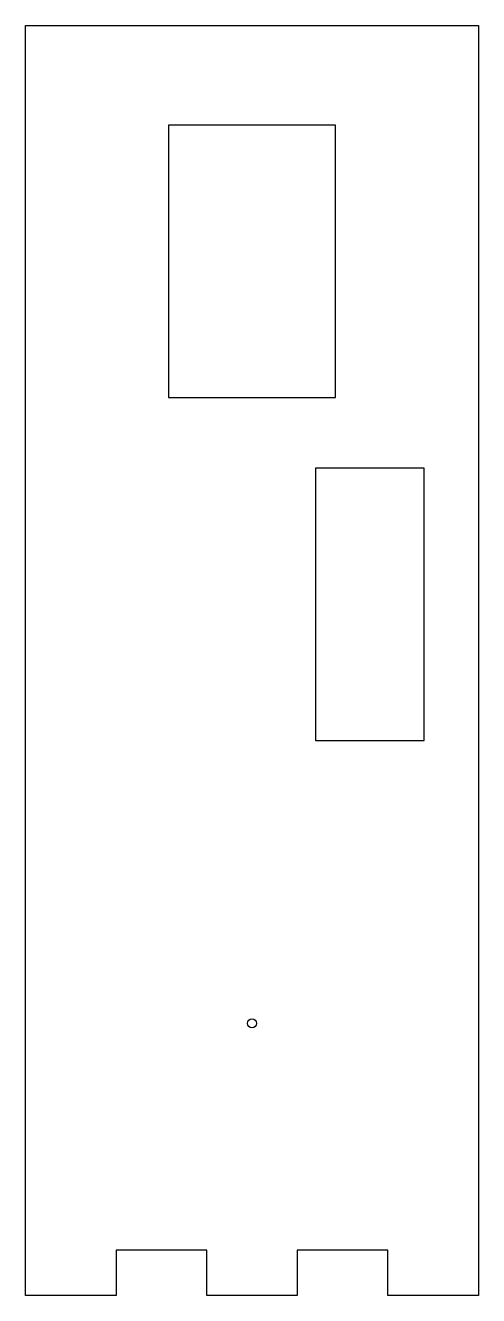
# Model space of a CAD drawing. Header units: millimetres. Extents: x -25 to 25, y 0 to 140.
import ezdxf

# ---------------------------------------------------------------- set-up
doc = ezdxf.new("R2010")
doc.units = ezdxf.units.MM
doc.layers.get('0').update_dxf_attribs({"linetype": 'CONTINUOUS'})

msp = doc.modelspace()

# ---------------------------------------------------------------- linework, layer by layer
for points in [[(-25, 0), (-25, 140), (25, 140), (25, 0), (15, 0), (15, 5), (5, 5), (5, 0), (-5, 0), (-5, 5), (-15, 5), (-15, 0)], [(9.2, 129), (-9.2, 129), (-9.2, 99), (9.2, 99)], [(7, 91.2), (7, 61.2), (19, 61.2), (19, 91.2)]]:
    msp.add_lwpolyline(points, close=True)
msp.add_circle((0, 30), 0.5)

doc.saveas('drawing.dxf')
